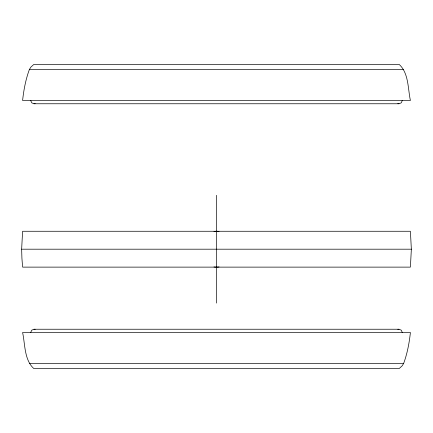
<?xml version="1.0" encoding="UTF-8"?>
<svg xmlns="http://www.w3.org/2000/svg" width="433" height="433" viewBox="0 0 433 433"><rect width="100%" height="100%" fill="white"/><g stroke="black" fill="none" stroke-linecap="round" stroke-linejoin="round"><path stroke-width="0.65" d="M21.65 249.191L22.597 231.265L410.403 231.265L411.35 249.191L410.403 267.123L22.597 267.123L21.921 258.263L21.65 249.191L411.35 249.191M30.727 332.512L31.679 330.195L34.001 329.237M402.273 100.488L401.31 102.805L398.999 103.763M29.325 69.648C25.688 79.569 23.728 90.01 22.597 100.488L410.403 100.488C407.832 88.662 408.795 73.312 399.296 64.528L33.704 64.528L30.786 67.223L29.325 69.648L403.675 69.648M403.675 363.352C407.312 353.431 409.272 342.99 410.403 332.512L22.597 332.512C25.168 344.338 24.205 359.688 33.704 368.472L399.296 368.472L402.214 365.777L403.675 363.352L29.325 363.352M35.197 103.53L33.99 103.763L399.01 103.763L397.803 103.53M397.803 329.47L399.01 329.237L33.99 329.237L35.197 329.47M34.001 103.763L31.679 102.805L30.727 100.488M398.999 329.237L401.321 330.195L402.273 332.512M216.5 195.299L216.5 303.084M219.049 266.939A17.932 17.932 0 0 1 213.951 266.939M213.951 231.444A17.932 17.932 0 0 1 219.049 231.444"/></g></svg>
